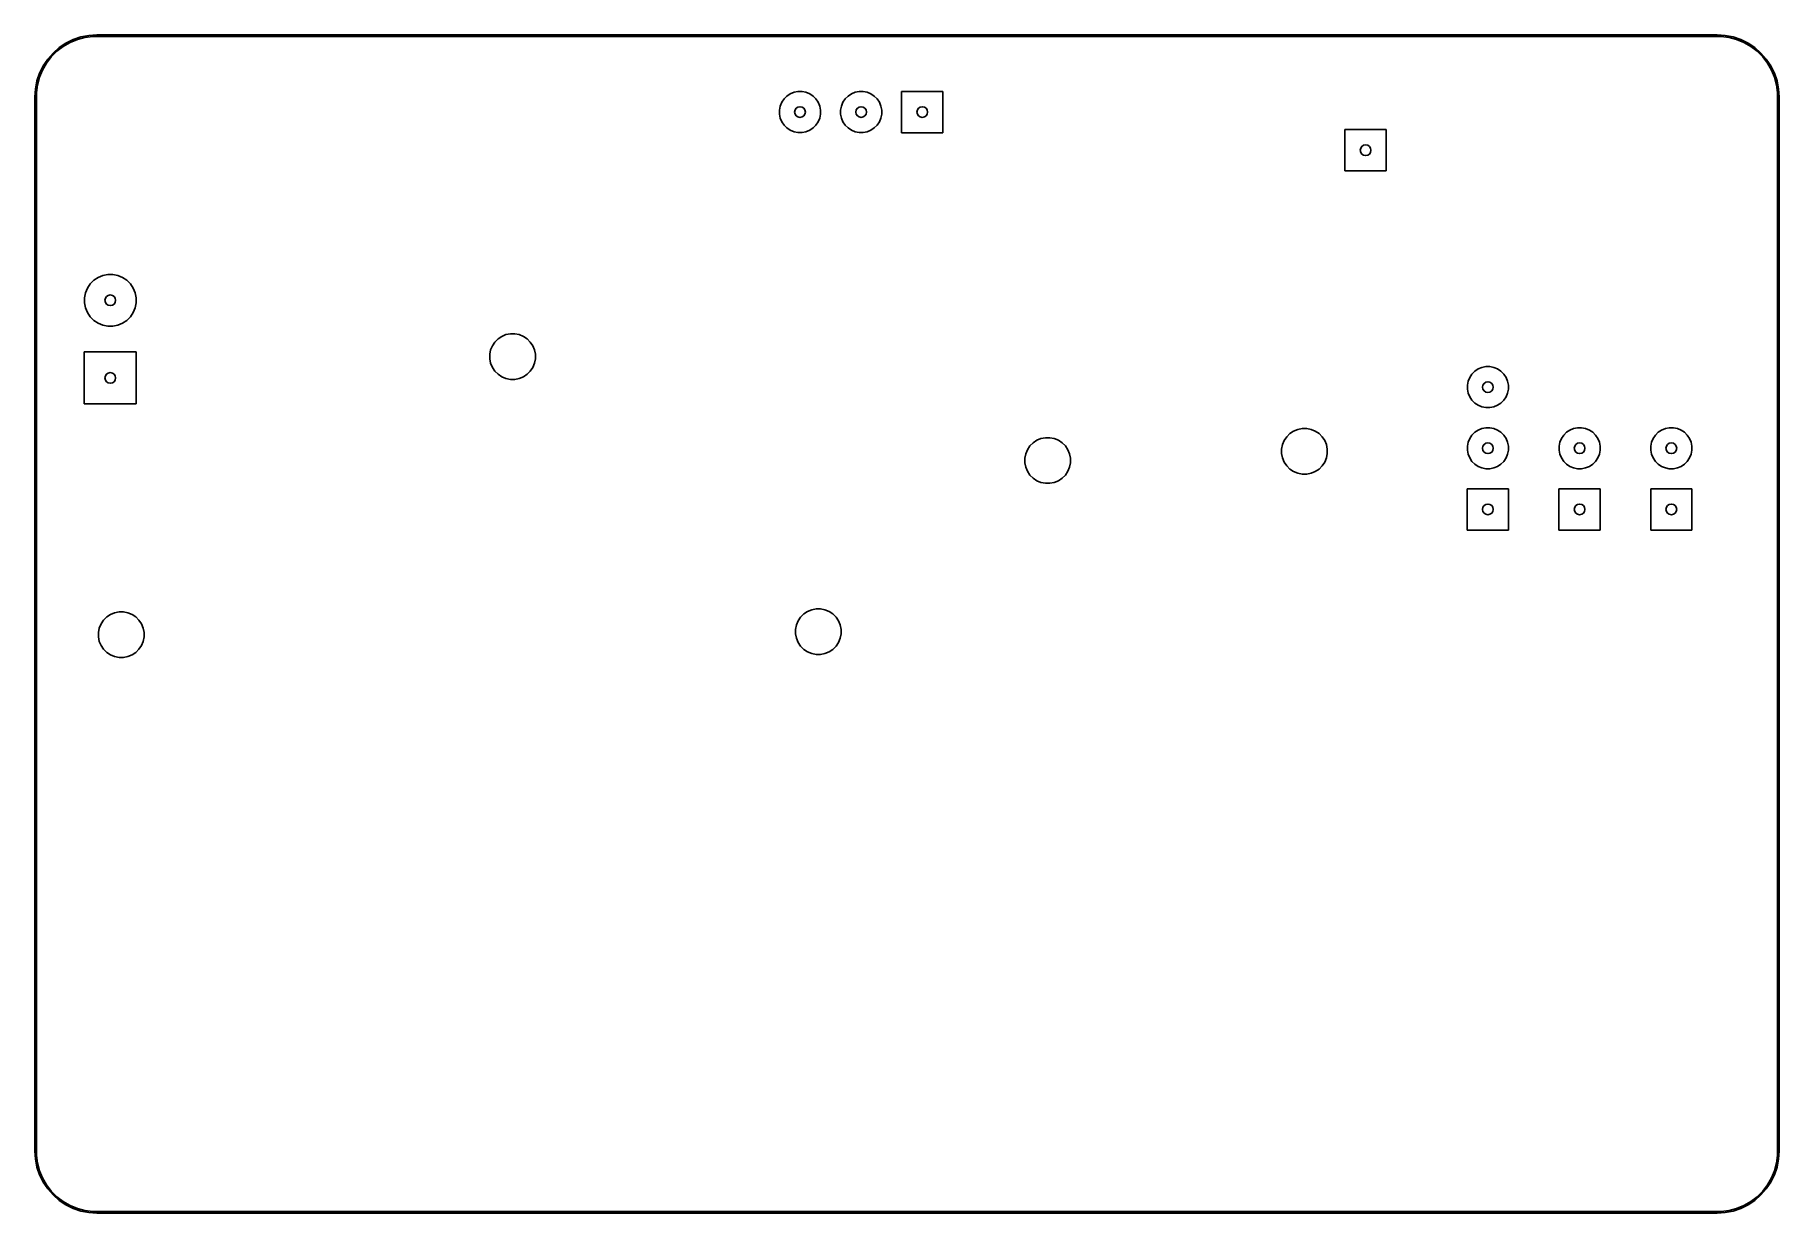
# Model space of a CAD drawing. Header units: millimetres. Extents: x 113.4 to 170.4, y -113 to -74.5.
import ezdxf

# ---------------------------------------------------------------- set-up
doc = ezdxf.new("R2010")
doc.units = ezdxf.units.MM
doc.layers.add('B.Mask', color=4, linetype='CONTINUOUS', true_color=0x02ffee)

msp = doc.modelspace()

# ---------------------------------------------------------------- linework, layer by layer
at = {"layer": 'B.Mask', "linetype": 'CONTINUOUS'}
for p, q in [((114.524605, -74.724875), (114.300394, -74.854323)), ((114.3875, -74.746298), (114.625066, -74.629144)), ((114.763795, -74.6258), (114.524605, -74.724875)), ((114.625066, -74.629144), (114.875891, -74.544)), ((115.01387, -74.558792), (114.763795, -74.6258)), ((114.875891, -74.544), (115.135684, -74.492324)), ((115.270552, -74.525), (115.01387, -74.558792)), ((115.135684, -74.492324), (115.4, -74.475)), ((115.4, -74.525), (115.270552, -74.525)), ((115.4, -74.475), (168.4, -74.475)), ((168.4, -74.525), (115.4, -74.525)), ((168.4, -74.475), (168.664316, -74.492324)), ((168.529448, -74.525), (168.4, -74.525)), ((168.78613, -74.558792), (168.529448, -74.525)), ((168.664316, -74.492324), (168.924109, -74.544)), ((169.036205, -74.6258), (168.78613, -74.558792)), ((168.924109, -74.544), (169.174934, -74.629144)), ((169.275395, -74.724875), (169.036205, -74.6258)), ((169.174934, -74.629144), (169.4125, -74.746298)), ((169.499606, -74.854323), (169.275395, -74.724875)), ((113.646298, -75.4875), (113.793459, -75.267258)), ((113.91193, -75.194997), (113.754323, -75.400394)), ((113.793459, -75.267258), (113.968108, -75.068108)), ((114.094997, -75.01193), (113.91193, -75.194997)), ((113.968108, -75.068108), (114.167258, -74.893459)), ((114.300394, -74.854323), (114.094997, -75.01193)), ((114.167258, -74.893459), (114.3875, -74.746298)), ((169.4125, -74.746298), (169.632742, -74.893459)), ((169.705003, -75.01193), (169.499606, -74.854323)), ((169.632742, -74.893459), (169.831892, -75.068108)), ((169.88807, -75.194997), (169.705003, -75.01193)), ((169.831892, -75.068108), (170.006541, -75.267258)), ((170.045677, -75.400394), (169.88807, -75.194997)), ((170.006541, -75.267258), (170.153702, -75.4875)), ((113.444, -75.975891), (113.529144, -75.725066)), ((113.5258, -75.863795), (113.458792, -76.11387)), ((113.624875, -75.624605), (113.5258, -75.863795)), ((113.529144, -75.725066), (113.646298, -75.4875)), ((113.754323, -75.400394), (113.624875, -75.624605)), ((170.175125, -75.624605), (170.045677, -75.400394)), ((170.153702, -75.4875), (170.270856, -75.725066)), ((170.2742, -75.863795), (170.175125, -75.624605)), ((170.270856, -75.725066), (170.356, -75.975891)), ((170.341208, -76.11387), (170.2742, -75.863795)), ((113.375, -76.5), (113.392324, -76.235684)), ((113.392324, -76.235684), (113.444, -75.975891)), ((113.458792, -76.11387), (113.425, -76.370552)), ((113.425, -76.370552), (113.425, -76.5)), ((137.971785, -76.478218), (138.081807, -76.404703)), ((138.081807, -76.404703), (138.204058, -76.354065)), ((138.204058, -76.354065), (138.333838, -76.32825)), ((138.333838, -76.32825), (138.466162, -76.32825)), ((138.466162, -76.32825), (138.595942, -76.354065)), ((138.595942, -76.354065), (138.718193, -76.404703)), ((138.718193, -76.404703), (138.828215, -76.478218)), ((139.971785, -76.478218), (140.081807, -76.404703)), ((140.081807, -76.404703), (140.204058, -76.354065)), ((140.204058, -76.354065), (140.333838, -76.32825)), ((140.333838, -76.32825), (140.466162, -76.32825)), ((140.466162, -76.32825), (140.595942, -76.354065)), ((140.595942, -76.354065), (140.718193, -76.404703)), ((140.718193, -76.404703), (140.828215, -76.478218)), ((141.725, -77.675), (141.725, -76.325)), ((141.725, -76.325), (143.075, -76.325)), ((143.075, -76.325), (143.075, -77.675)), ((170.375, -76.370552), (170.341208, -76.11387)), ((170.356, -75.975891), (170.407676, -76.235684)), ((170.375, -76.5), (170.375, -76.370552)), ((170.407676, -76.235684), (170.425, -76.5)), ((113.375, -111), (113.375, -76.5)), ((113.425, -76.5), (113.425, -111)), ((137.72825, -76.933838), (137.754065, -76.804058)), ((137.72825, -77.066162), (137.72825, -76.933838)), ((137.754065, -76.804058), (137.804703, -76.681807)), ((137.804703, -76.681807), (137.878218, -76.571785)), ((137.878218, -76.571785), (137.971785, -76.478218)), ((138.828215, -76.478218), (138.921782, -76.571785)), ((138.921782, -76.571785), (138.995297, -76.681807)), ((138.995297, -76.681807), (139.045935, -76.804058)), ((139.045935, -76.804058), (139.07175, -76.933838)), ((139.07175, -76.933838), (139.07175, -77.066162)), ((139.72825, -76.933838), (139.754065, -76.804058)), ((139.72825, -77.066162), (139.72825, -76.933838)), ((139.754065, -76.804058), (139.804703, -76.681807)), ((139.804703, -76.681807), (139.878218, -76.571785)), ((139.878218, -76.571785), (139.971785, -76.478218)), ((140.828215, -76.478218), (140.921782, -76.571785)), ((140.921782, -76.571785), (140.995297, -76.681807)), ((140.995297, -76.681807), (141.045935, -76.804058)), ((141.045935, -76.804058), (141.07175, -76.933838)), ((141.07175, -76.933838), (141.07175, -77.066162)), ((170.375, -111), (170.375, -76.5)), ((170.425, -76.5), (170.425, -111)), ((137.754065, -77.195942), (137.72825, -77.066162)), ((137.804703, -77.318193), (137.754065, -77.195942)), ((137.878218, -77.428215), (137.804703, -77.318193)), ((137.971785, -77.521782), (137.878218, -77.428215)), ((138.081807, -77.595297), (137.971785, -77.521782)), ((138.828215, -77.521782), (138.718193, -77.595297)), ((138.921782, -77.428215), (138.828215, -77.521782)), ((138.995297, -77.318193), (138.921782, -77.428215)), ((139.045935, -77.195942), (138.995297, -77.318193)), ((139.07175, -77.066162), (139.045935, -77.195942)), ((139.754065, -77.195942), (139.72825, -77.066162)), ((139.804703, -77.318193), (139.754065, -77.195942)), ((139.878218, -77.428215), (139.804703, -77.318193)), ((139.971785, -77.521782), (139.878218, -77.428215)), ((140.081807, -77.595297), (139.971785, -77.521782)), ((140.828215, -77.521782), (140.718193, -77.595297)), ((140.921782, -77.428215), (140.828215, -77.521782)), ((140.995297, -77.318193), (140.921782, -77.428215)), ((141.045935, -77.195942), (140.995297, -77.318193)), ((141.07175, -77.066162), (141.045935, -77.195942)), ((156.225, -78.925), (156.225, -77.575)), ((156.225, -77.575), (157.575, -77.575)), ((157.575, -77.575), (157.575, -78.925)), ((138.204058, -77.645935), (138.081807, -77.595297)), ((138.333838, -77.67175), (138.204058, -77.645935)), ((138.466162, -77.67175), (138.333838, -77.67175)), ((138.595942, -77.645935), (138.466162, -77.67175)), ((138.718193, -77.595297), (138.595942, -77.645935)), ((140.204058, -77.645935), (140.081807, -77.595297)), ((140.333838, -77.67175), (140.204058, -77.645935)), ((140.466162, -77.67175), (140.333838, -77.67175)), ((140.595942, -77.645935), (140.466162, -77.67175)), ((140.718193, -77.595297), (140.595942, -77.645935)), ((143.075, -77.675), (141.725, -77.675)), ((157.575, -78.925), (156.225, -78.925)), ((115.091125, -82.758497), (115.183699, -82.61995)), ((115.183699, -82.61995), (115.301524, -82.502125)), ((115.301524, -82.502125), (115.440071, -82.409551)), ((115.440071, -82.409551), (115.594016, -82.345785)), ((115.594016, -82.345785), (115.757443, -82.313277)), ((115.757443, -82.313277), (115.924073, -82.313277)), ((115.924073, -82.313277), (116.0875, -82.345785)), ((116.0875, -82.345785), (116.241445, -82.409551)), ((116.241445, -82.409551), (116.379992, -82.502125)), ((116.379992, -82.502125), (116.497817, -82.61995)), ((116.497817, -82.61995), (116.590391, -82.758497)), ((114.994851, -83.075869), (115.027359, -82.912442)), ((114.994851, -83.242499), (114.994851, -83.075869)), ((115.027359, -83.405926), (114.994851, -83.242499)), ((115.027359, -82.912442), (115.091125, -82.758497)), ((116.590391, -82.758497), (116.654157, -82.912442)), ((116.654157, -82.912442), (116.686665, -83.075869)), ((116.686665, -83.242499), (116.654157, -83.405926)), ((116.686665, -83.075869), (116.686665, -83.242499)), ((115.091125, -83.559871), (115.027359, -83.405926)), ((115.183699, -83.698418), (115.091125, -83.559871)), ((115.301524, -83.816243), (115.183699, -83.698418)), ((115.440071, -83.908817), (115.301524, -83.816243)), ((116.379992, -83.816243), (116.241445, -83.908817)), ((116.497817, -83.698418), (116.379992, -83.816243)), ((116.590391, -83.559871), (116.497817, -83.698418)), ((116.654157, -83.405926), (116.590391, -83.559871)), ((115.594016, -83.972583), (115.440071, -83.908817)), ((115.757443, -84.005091), (115.594016, -83.972583)), ((115.924073, -84.005091), (115.757443, -84.005091)), ((116.0875, -83.972583), (115.924073, -84.005091)), ((116.241445, -83.908817), (116.0875, -83.972583)), ((128.420242, -84.524205), (128.524205, -84.420242)), ((128.524205, -84.420242), (128.646452, -84.338559)), ((128.646452, -84.338559), (128.782286, -84.282295)), ((128.782286, -84.282295), (128.926487, -84.253611)), ((128.926487, -84.253611), (129.073513, -84.253611)), ((129.073513, -84.253611), (129.217714, -84.282295)), ((129.217714, -84.282295), (129.353548, -84.338559)), ((129.353548, -84.338559), (129.475795, -84.420242)), ((129.475795, -84.420242), (129.579758, -84.524205)), ((114.990758, -86.549184), (114.990758, -84.849184)), ((114.990758, -84.849184), (116.690758, -84.849184)), ((116.690758, -84.849184), (116.690758, -86.549184)), ((128.253611, -84.926487), (128.282295, -84.782286)), ((128.253611, -85.073513), (128.253611, -84.926487)), ((128.282295, -84.782286), (128.338559, -84.646452)), ((128.338559, -84.646452), (128.420242, -84.524205)), ((129.579758, -84.524205), (129.661441, -84.646452)), ((129.661441, -84.646452), (129.717705, -84.782286)), ((129.717705, -84.782286), (129.746389, -84.926487)), ((129.746389, -84.926487), (129.746389, -85.073513)), ((128.282295, -85.217714), (128.253611, -85.073513)), ((128.338559, -85.353548), (128.282295, -85.217714)), ((128.420242, -85.475795), (128.338559, -85.353548)), ((128.524205, -85.579758), (128.420242, -85.475795)), ((129.579758, -85.475795), (129.475795, -85.579758)), ((129.661441, -85.353548), (129.579758, -85.475795)), ((129.717705, -85.217714), (129.661441, -85.353548)), ((129.746389, -85.073513), (129.717705, -85.217714)), ((160.304703, -85.681807), (160.378218, -85.571785)), ((160.378218, -85.571785), (160.471785, -85.478218)), ((160.471785, -85.478218), (160.581807, -85.404703)), ((160.581807, -85.404703), (160.704058, -85.354065)), ((160.704058, -85.354065), (160.833838, -85.32825)), ((160.833838, -85.32825), (160.966162, -85.32825)), ((160.966162, -85.32825), (161.095942, -85.354065)), ((161.095942, -85.354065), (161.218193, -85.404703)), ((161.218193, -85.404703), (161.328215, -85.478218)), ((161.328215, -85.478218), (161.421782, -85.571785)), ((161.421782, -85.571785), (161.495297, -85.681807)), ((128.646452, -85.661441), (128.524205, -85.579758)), ((128.782286, -85.717705), (128.646452, -85.661441)), ((128.926487, -85.746389), (128.782286, -85.717705)), ((129.073513, -85.746389), (128.926487, -85.746389)), ((129.217714, -85.717705), (129.073513, -85.746389)), ((129.353548, -85.661441), (129.217714, -85.717705)), ((129.475795, -85.579758), (129.353548, -85.661441)), ((160.22825, -85.933838), (160.254065, -85.804058)), ((160.22825, -86.066162), (160.22825, -85.933838)), ((160.254065, -86.195942), (160.22825, -86.066162)), ((160.254065, -85.804058), (160.304703, -85.681807)), ((161.495297, -85.681807), (161.545935, -85.804058)), ((161.545935, -85.804058), (161.57175, -85.933838)), ((161.57175, -86.066162), (161.545935, -86.195942)), ((161.57175, -85.933838), (161.57175, -86.066162)), ((116.690758, -86.549184), (114.990758, -86.549184)), ((160.304703, -86.318193), (160.254065, -86.195942)), ((160.378218, -86.428215), (160.304703, -86.318193)), ((160.471785, -86.521782), (160.378218, -86.428215)), ((160.581807, -86.595297), (160.471785, -86.521782)), ((160.704058, -86.645935), (160.581807, -86.595297)), ((160.833838, -86.67175), (160.704058, -86.645935)), ((160.966162, -86.67175), (160.833838, -86.67175)), ((161.095942, -86.645935), (160.966162, -86.67175)), ((161.218193, -86.595297), (161.095942, -86.645935)), ((161.328215, -86.521782), (161.218193, -86.595297)), ((161.421782, -86.428215), (161.328215, -86.521782)), ((161.495297, -86.318193), (161.421782, -86.428215)), ((161.545935, -86.195942), (161.495297, -86.318193)), ((145.920242, -87.924205), (146.024205, -87.820242)), ((146.024205, -87.820242), (146.146452, -87.738559)), ((146.146452, -87.738559), (146.282286, -87.682295)), ((146.282286, -87.682295), (146.426487, -87.653611)), ((146.426487, -87.653611), (146.573513, -87.653611)), ((146.573513, -87.653611), (146.717714, -87.682295)), ((146.717714, -87.682295), (146.853548, -87.738559)), ((146.853548, -87.738559), (146.975795, -87.820242)), ((146.975795, -87.820242), (147.079758, -87.924205)), ((154.182295, -87.882286), (154.238559, -87.746452)), ((154.238559, -87.746452), (154.320242, -87.624205)), ((154.320242, -87.624205), (154.424205, -87.520242)), ((154.424205, -87.520242), (154.546452, -87.438559)), ((154.546452, -87.438559), (154.682286, -87.382295)), ((154.682286, -87.382295), (154.826487, -87.353611)), ((154.826487, -87.353611), (154.973513, -87.353611)), ((154.973513, -87.353611), (155.117714, -87.382295)), ((155.117714, -87.382295), (155.253548, -87.438559)), ((155.253548, -87.438559), (155.375795, -87.520242)), ((155.375795, -87.520242), (155.479758, -87.624205)), ((155.479758, -87.624205), (155.561441, -87.746452)), ((155.561441, -87.746452), (155.617705, -87.882286)), ((160.22825, -87.933838), (160.254065, -87.804058)), ((160.254065, -87.804058), (160.304703, -87.681807)), ((160.304703, -87.681807), (160.378218, -87.571785)), ((160.378218, -87.571785), (160.471785, -87.478218)), ((160.471785, -87.478218), (160.581807, -87.404703)), ((160.581807, -87.404703), (160.704058, -87.354065)), ((160.704058, -87.354065), (160.833838, -87.32825)), ((160.833838, -87.32825), (160.966162, -87.32825)), ((160.966162, -87.32825), (161.095942, -87.354065)), ((161.095942, -87.354065), (161.218193, -87.404703)), ((161.218193, -87.404703), (161.328215, -87.478218)), ((161.328215, -87.478218), (161.421782, -87.571785)), ((161.421782, -87.571785), (161.495297, -87.681807)), ((161.495297, -87.681807), (161.545935, -87.804058)), ((161.545935, -87.804058), (161.57175, -87.933838)), ((163.22825, -87.933838), (163.254065, -87.804058)), ((163.254065, -87.804058), (163.304703, -87.681807)), ((163.304703, -87.681807), (163.378218, -87.571785)), ((163.378218, -87.571785), (163.471785, -87.478218)), ((163.471785, -87.478218), (163.581807, -87.404703)), ((163.581807, -87.404703), (163.704058, -87.354065)), ((163.704058, -87.354065), (163.833838, -87.32825)), ((163.833838, -87.32825), (163.966162, -87.32825)), ((163.966162, -87.32825), (164.095942, -87.354065)), ((164.095942, -87.354065), (164.218193, -87.404703)), ((164.218193, -87.404703), (164.328215, -87.478218)), ((164.328215, -87.478218), (164.421782, -87.571785)), ((164.421782, -87.571785), (164.495297, -87.681807)), ((164.495297, -87.681807), (164.545935, -87.804058)), ((164.545935, -87.804058), (164.57175, -87.933838)), ((166.22825, -87.933838), (166.254065, -87.804058)), ((166.254065, -87.804058), (166.304703, -87.681807)), ((166.304703, -87.681807), (166.378218, -87.571785)), ((166.378218, -87.571785), (166.471785, -87.478218)), ((166.471785, -87.478218), (166.581807, -87.404703)), ((166.581807, -87.404703), (166.704058, -87.354065)), ((166.704058, -87.354065), (166.833838, -87.32825)), ((166.833838, -87.32825), (166.966162, -87.32825)), ((166.966162, -87.32825), (167.095942, -87.354065)), ((167.095942, -87.354065), (167.218193, -87.404703)), ((167.218193, -87.404703), (167.328215, -87.478218)), ((167.328215, -87.478218), (167.421782, -87.571785)), ((167.421782, -87.571785), (167.495297, -87.681807)), ((167.495297, -87.681807), (167.545935, -87.804058)), ((167.545935, -87.804058), (167.57175, -87.933838)), ((145.753611, -88.326487), (145.782295, -88.182286)), ((145.753611, -88.473513), (145.753611, -88.326487)), ((145.782295, -88.182286), (145.838559, -88.046452)), ((145.838559, -88.046452), (145.920242, -87.924205)), ((147.079758, -87.924205), (147.161441, -88.046452)), ((147.161441, -88.046452), (147.217705, -88.182286)), ((147.217705, -88.182286), (147.246389, -88.326487)), ((147.246389, -88.326487), (147.246389, -88.473513)), ((154.153611, -88.026487), (154.182295, -87.882286)), ((154.153611, -88.173513), (154.153611, -88.026487)), ((154.182295, -88.317714), (154.153611, -88.173513)), ((154.238559, -88.453548), (154.182295, -88.317714)), ((155.617705, -88.317714), (155.561441, -88.453548)), ((155.617705, -87.882286), (155.646389, -88.026487)), ((155.646389, -88.173513), (155.617705, -88.317714)), ((155.646389, -88.026487), (155.646389, -88.173513)), ((160.22825, -88.066162), (160.22825, -87.933838)), ((160.254065, -88.195942), (160.22825, -88.066162)), ((160.304703, -88.318193), (160.254065, -88.195942)), ((160.378218, -88.428215), (160.304703, -88.318193)), ((161.495297, -88.318193), (161.421782, -88.428215)), ((161.545935, -88.195942), (161.495297, -88.318193)), ((161.57175, -88.066162), (161.545935, -88.195942)), ((161.57175, -87.933838), (161.57175, -88.066162)), ((163.22825, -88.066162), (163.22825, -87.933838)), ((163.254065, -88.195942), (163.22825, -88.066162)), ((163.304703, -88.318193), (163.254065, -88.195942)), ((163.378218, -88.428215), (163.304703, -88.318193)), ((164.495297, -88.318193), (164.421782, -88.428215)), ((164.545935, -88.195942), (164.495297, -88.318193)), ((164.57175, -88.066162), (164.545935, -88.195942)), ((164.57175, -87.933838), (164.57175, -88.066162)), ((166.22825, -88.066162), (166.22825, -87.933838)), ((166.254065, -88.195942), (166.22825, -88.066162)), ((166.304703, -88.318193), (166.254065, -88.195942)), ((166.378218, -88.428215), (166.304703, -88.318193)), ((167.495297, -88.318193), (167.421782, -88.428215)), ((167.545935, -88.195942), (167.495297, -88.318193)), ((167.57175, -88.066162), (167.545935, -88.195942)), ((167.57175, -87.933838), (167.57175, -88.066162)), ((145.782295, -88.617714), (145.753611, -88.473513)), ((145.838559, -88.753548), (145.782295, -88.617714)), ((145.920242, -88.875795), (145.838559, -88.753548)), ((146.024205, -88.979758), (145.920242, -88.875795)), ((146.146452, -89.061441), (146.024205, -88.979758)), ((146.975795, -88.979758), (146.853548, -89.061441)), ((147.079758, -88.875795), (146.975795, -88.979758)), ((147.161441, -88.753548), (147.079758, -88.875795)), ((147.217705, -88.617714), (147.161441, -88.753548)), ((147.246389, -88.473513), (147.217705, -88.617714)), ((154.320242, -88.575795), (154.238559, -88.453548)), ((154.424205, -88.679758), (154.320242, -88.575795)), ((154.546452, -88.761441), (154.424205, -88.679758)), ((154.682286, -88.817705), (154.546452, -88.761441)), ((154.826487, -88.846389), (154.682286, -88.817705)), ((154.973513, -88.846389), (154.826487, -88.846389)), ((155.117714, -88.817705), (154.973513, -88.846389)), ((155.253548, -88.761441), (155.117714, -88.817705)), ((155.375795, -88.679758), (155.253548, -88.761441)), ((155.479758, -88.575795), (155.375795, -88.679758)), ((155.561441, -88.453548), (155.479758, -88.575795)), ((160.471785, -88.521782), (160.378218, -88.428215)), ((160.581807, -88.595297), (160.471785, -88.521782)), ((160.704058, -88.645935), (160.581807, -88.595297)), ((160.833838, -88.67175), (160.704058, -88.645935)), ((160.966162, -88.67175), (160.833838, -88.67175)), ((161.095942, -88.645935), (160.966162, -88.67175)), ((161.218193, -88.595297), (161.095942, -88.645935)), ((161.328215, -88.521782), (161.218193, -88.595297)), ((161.421782, -88.428215), (161.328215, -88.521782)), ((163.471785, -88.521782), (163.378218, -88.428215)), ((163.581807, -88.595297), (163.471785, -88.521782)), ((163.704058, -88.645935), (163.581807, -88.595297)), ((163.833838, -88.67175), (163.704058, -88.645935)), ((163.966162, -88.67175), (163.833838, -88.67175)), ((164.095942, -88.645935), (163.966162, -88.67175)), ((164.218193, -88.595297), (164.095942, -88.645935)), ((164.328215, -88.521782), (164.218193, -88.595297)), ((164.421782, -88.428215), (164.328215, -88.521782)), ((166.471785, -88.521782), (166.378218, -88.428215)), ((166.581807, -88.595297), (166.471785, -88.521782)), ((166.704058, -88.645935), (166.581807, -88.595297)), ((166.833838, -88.67175), (166.704058, -88.645935)), ((166.966162, -88.67175), (166.833838, -88.67175)), ((167.095942, -88.645935), (166.966162, -88.67175)), ((167.218193, -88.595297), (167.095942, -88.645935)), ((167.328215, -88.521782), (167.218193, -88.595297)), ((167.421782, -88.428215), (167.328215, -88.521782)), ((146.282286, -89.117705), (146.146452, -89.061441)), ((146.426487, -89.146389), (146.282286, -89.117705)), ((146.573513, -89.146389), (146.426487, -89.146389)), ((146.717714, -89.117705), (146.573513, -89.146389)), ((146.853548, -89.061441), (146.717714, -89.117705)), ((160.225, -90.675), (160.225, -89.325)), ((160.225, -89.325), (161.575, -89.325)), ((161.575, -89.325), (161.575, -90.675)), ((163.225, -90.675), (163.225, -89.325)), ((163.225, -89.325), (164.575, -89.325)), ((164.575, -89.325), (164.575, -90.675)), ((166.225, -90.675), (166.225, -89.325)), ((166.225, -89.325), (167.575, -89.325)), ((167.575, -89.325), (167.575, -90.675)), ((161.575, -90.675), (160.225, -90.675)), ((164.575, -90.675), (163.225, -90.675)), ((167.575, -90.675), (166.225, -90.675)), ((115.620242, -93.624205), (115.724205, -93.520242)), ((115.724205, -93.520242), (115.846452, -93.438559)), ((115.846452, -93.438559), (115.982286, -93.382295)), ((115.982286, -93.382295), (116.126487, -93.353611)), ((116.126487, -93.353611), (116.273513, -93.353611)), ((116.273513, -93.353611), (116.417714, -93.382295)), ((116.417714, -93.382295), (116.553548, -93.438559)), ((116.553548, -93.438559), (116.675795, -93.520242)), ((116.675795, -93.520242), (116.779758, -93.624205)), ((138.338559, -93.646452), (138.420242, -93.524205)), ((138.420242, -93.524205), (138.524205, -93.420242)), ((138.524205, -93.420242), (138.646452, -93.338559)), ((138.646452, -93.338559), (138.782286, -93.282295)), ((138.782286, -93.282295), (138.926487, -93.253611)), ((138.926487, -93.253611), (139.073513, -93.253611)), ((139.073513, -93.253611), (139.217714, -93.282295)), ((139.217714, -93.282295), (139.353548, -93.338559)), ((139.353548, -93.338559), (139.475795, -93.420242)), ((139.475795, -93.420242), (139.579758, -93.524205)), ((139.579758, -93.524205), (139.661441, -93.646452)), ((115.453611, -94.026487), (115.482295, -93.882286)), ((115.453611, -94.173513), (115.453611, -94.026487)), ((115.482295, -93.882286), (115.538559, -93.746452)), ((115.538559, -93.746452), (115.620242, -93.624205)), ((116.779758, -93.624205), (116.861441, -93.746452)), ((116.861441, -93.746452), (116.917705, -93.882286)), ((116.917705, -93.882286), (116.946389, -94.026487)), ((116.946389, -94.026487), (116.946389, -94.173513)), ((138.253611, -93.926487), (138.282295, -93.782286)), ((138.253611, -94.073513), (138.253611, -93.926487)), ((138.282295, -94.217714), (138.253611, -94.073513)), ((138.282295, -93.782286), (138.338559, -93.646452)), ((139.661441, -93.646452), (139.717705, -93.782286)), ((139.717705, -93.782286), (139.746389, -93.926487)), ((139.746389, -94.073513), (139.717705, -94.217714)), ((139.746389, -93.926487), (139.746389, -94.073513)), ((115.482295, -94.317714), (115.453611, -94.173513)), ((115.538559, -94.453548), (115.482295, -94.317714)), ((115.620242, -94.575795), (115.538559, -94.453548)), ((115.724205, -94.679758), (115.620242, -94.575795)), ((115.846452, -94.761441), (115.724205, -94.679758)), ((116.675795, -94.679758), (116.553548, -94.761441)), ((116.779758, -94.575795), (116.675795, -94.679758)), ((116.861441, -94.453548), (116.779758, -94.575795)), ((116.917705, -94.317714), (116.861441, -94.453548)), ((116.946389, -94.173513), (116.917705, -94.317714)), ((138.338559, -94.353548), (138.282295, -94.217714)), ((138.420242, -94.475795), (138.338559, -94.353548)), ((138.524205, -94.579758), (138.420242, -94.475795)), ((138.646452, -94.661441), (138.524205, -94.579758)), ((138.782286, -94.717705), (138.646452, -94.661441)), ((139.353548, -94.661441), (139.217714, -94.717705)), ((139.475795, -94.579758), (139.353548, -94.661441)), ((139.579758, -94.475795), (139.475795, -94.579758)), ((139.661441, -94.353548), (139.579758, -94.475795)), ((139.717705, -94.217714), (139.661441, -94.353548)), ((115.982286, -94.817705), (115.846452, -94.761441)), ((116.126487, -94.846389), (115.982286, -94.817705)), ((116.273513, -94.846389), (116.126487, -94.846389)), ((116.417714, -94.817705), (116.273513, -94.846389)), ((116.553548, -94.761441), (116.417714, -94.817705)), ((138.926487, -94.746389), (138.782286, -94.717705)), ((139.073513, -94.746389), (138.926487, -94.746389)), ((139.217714, -94.717705), (139.073513, -94.746389)), ((113.392324, -111.264316), (113.375, -111)), ((113.425, -111), (113.425, -111.129448)), ((113.425, -111.129448), (113.458792, -111.38613)), ((170.341208, -111.38613), (170.375, -111.129448)), ((170.375, -111.129448), (170.375, -111)), ((170.425, -111), (170.407676, -111.264316)), ((113.444, -111.524109), (113.392324, -111.264316)), ((113.529144, -111.774934), (113.444, -111.524109)), ((113.458792, -111.38613), (113.5258, -111.636205)), ((113.5258, -111.636205), (113.624875, -111.875395)), ((113.646298, -112.0125), (113.529144, -111.774934)), ((170.270856, -111.774934), (170.153702, -112.0125)), ((170.175125, -111.875395), (170.2742, -111.636205)), ((170.356, -111.524109), (170.270856, -111.774934)), ((170.2742, -111.636205), (170.341208, -111.38613)), ((170.407676, -111.264316), (170.356, -111.524109)), ((113.624875, -111.875395), (113.754323, -112.099606)), ((113.793459, -112.232742), (113.646298, -112.0125)), ((113.754323, -112.099606), (113.91193, -112.305003)), ((113.968108, -112.431892), (113.793459, -112.232742)), ((113.91193, -112.305003), (114.094997, -112.48807)), ((169.705003, -112.48807), (169.88807, -112.305003)), ((170.006541, -112.232742), (169.831892, -112.431892)), ((169.88807, -112.305003), (170.045677, -112.099606)), ((170.153702, -112.0125), (170.006541, -112.232742)), ((170.045677, -112.099606), (170.175125, -111.875395)), ((114.167258, -112.606541), (113.968108, -112.431892)), ((114.094997, -112.48807), (114.300394, -112.645677)), ((114.3875, -112.753702), (114.167258, -112.606541)), ((114.300394, -112.645677), (114.524605, -112.775125)), ((114.625066, -112.870856), (114.3875, -112.753702)), ((114.524605, -112.775125), (114.763795, -112.8742)), ((114.875891, -112.956), (114.625066, -112.870856)), ((114.763795, -112.8742), (115.01387, -112.941208)), ((115.135684, -113.007676), (114.875891, -112.956)), ((115.01387, -112.941208), (115.270552, -112.975)), ((168.529448, -112.975), (168.78613, -112.941208)), ((168.924109, -112.956), (168.664316, -113.007676)), ((168.78613, -112.941208), (169.036205, -112.8742)), ((169.174934, -112.870856), (168.924109, -112.956)), ((169.036205, -112.8742), (169.275395, -112.775125)), ((169.4125, -112.753702), (169.174934, -112.870856)), ((169.275395, -112.775125), (169.499606, -112.645677)), ((169.632742, -112.606541), (169.4125, -112.753702)), ((169.499606, -112.645677), (169.705003, -112.48807)), ((169.831892, -112.431892), (169.632742, -112.606541)), ((115.4, -113.025), (115.135684, -113.007676)), ((115.270552, -112.975), (115.4, -112.975)), ((115.4, -112.975), (168.4, -112.975)), ((168.4, -113.025), (115.4, -113.025)), ((168.4, -112.975), (168.529448, -112.975)), ((168.664316, -113.007676), (168.4, -113.025))]:
    msp.add_line(p, q, dxfattribs=at)
at = {"layer": 'B.Mask'}
for centre in [(138.4, -77), (138.4, -77), (138.4, -77), (140.4, -77), (140.4, -77), (140.4, -77), (142.4, -77), (142.4, -77), (142.4, -77), (156.9, -78.25), (156.9, -78.25), (156.9, -78.25), (115.840758, -83.159184), (115.840758, -83.159184), (115.840758, -83.159184), (115.840758, -85.699184), (115.840758, -85.699184), (115.840758, -85.699184), (160.9, -86), (160.9, -86), (160.9, -86), (160.9, -88), (160.9, -88), (160.9, -88), (163.9, -88), (163.9, -88), (163.9, -88), (166.9, -88), (166.9, -88), (166.9, -88), (160.9, -90), (160.9, -90), (160.9, -90), (163.9, -90), (163.9, -90), (163.9, -90), (166.9, -90), (166.9, -90), (166.9, -90)]:
    msp.add_circle(centre, 0.175, dxfattribs=at)

doc.saveas('drawing.dxf')
